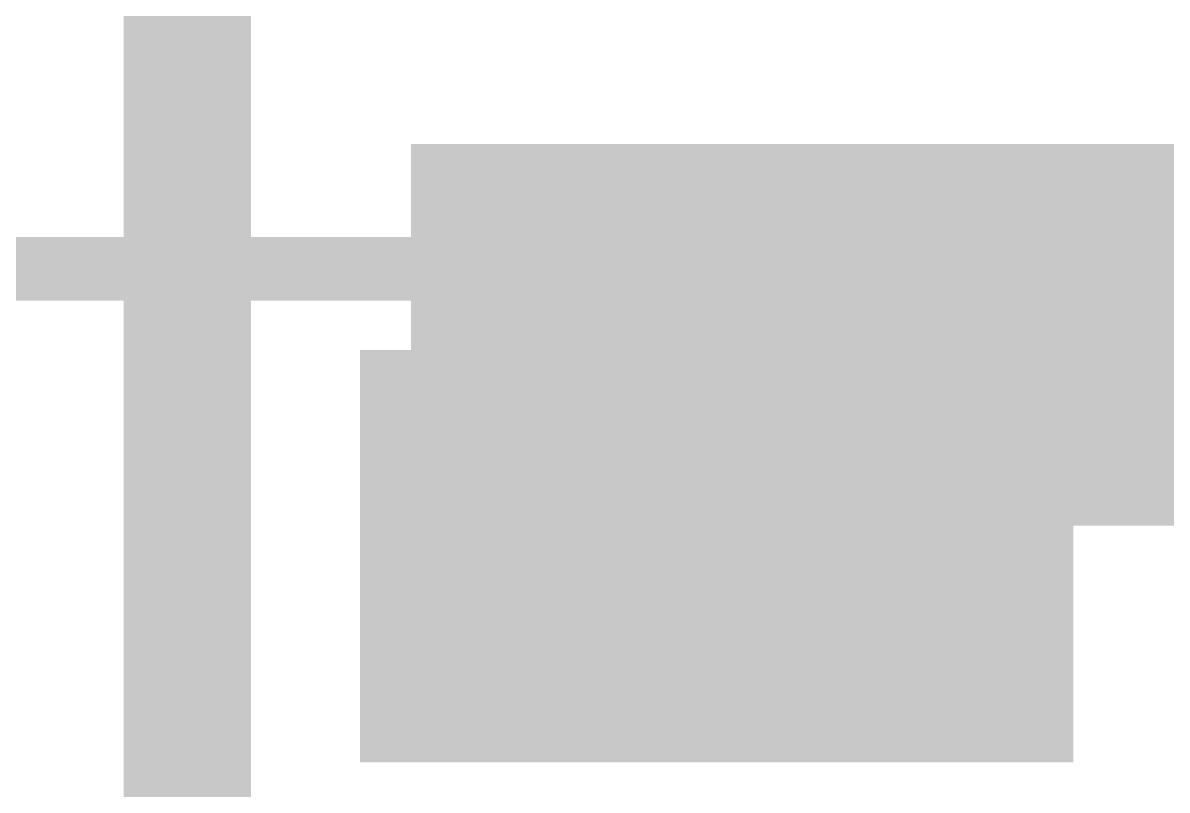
# Model space of a CAD drawing. Header units: inches. Extents: x 68 to 568, y 3 to 460.
# Drawn here: x 231.805 to 234.088, y 13.835 to 15.367 of the extents above; entities that cross this region are included whole.
import ezdxf

# ---------------------------------------------------------------- set-up
doc = ezdxf.new("R2010")
doc.units = ezdxf.units.IN
for name, color, linetype in [('Top Layer', 1, 'Continuous'), ('Top Overlay', 2, 'Continuous'), ('Top Paste', 8, 'Continuous'), ('Top Solder', 216, 'Continuous')]:
    doc.layers.add(name, color=color, linetype=linetype)

# ---------------------------------------------------------------- blocks, each defined once
blk = doc.blocks.new('SOT_23_6_96')
at = {"layer": 'Top Layer'}
blk.add_hatch(color=1, dxfattribs=at).paths.add_polyline_path([(0.7, 1.26), (1.92, 1.26), (1.92, 0.64), (0.7, 0.64)])
at = {"layer": 'Top Paste'}
blk.add_hatch(color=8, dxfattribs=at).paths.add_polyline_path([(0.7, 1.26), (1.92, 1.26), (1.92, 0.64), (0.7, 0.64)])
at = {"layer": 'Top Solder'}
blk.add_hatch(color=216, dxfattribs=at).paths.add_polyline_path([(0.5984, 1.3616), (2.0216, 1.3616), (2.0216, 0.5384), (0.5984, 0.5384)])
at = {"layer": 'Top Overlay'}
for points in [[(-0.889, 1.524, 0.127, 0.127, 0), (0.8636, 1.524, 0.127, 0.127, 0)], [(0.8636, 1.424, 0.127, 0.127, 0), (0.8636, 1.524, 0.127, 0.127, 0)]]:
    blk.add_lwpolyline(points, format="xyseb", dxfattribs=at)
for points in [[(0.8318, 1.524, 0.0635, 0.0635, 1), (0.8953, 1.524, 0.0635, 0.0635, 1)], [(0.8318, 1.524, 0.0635, 0.0635, 1), (0.8953, 1.524, 0.0635, 0.0635, 1)], [(0.8318, 1.424, 0.0635, 0.0635, 1), (0.8953, 1.424, 0.0635, 0.0635, 1)]]:
    blk.add_lwpolyline(points, format="xyseb", close=True, dxfattribs=at)

msp = doc.modelspace()

# ---------------------------------------------------------------- hatches: boundary and pattern name
at = {"layer": 'Top Layer'}
for points in [[(232.5792, 14.3626), (236.8003, 14.3626), (236.8003, 15.1246), (232.5792, 15.1246)], [(232.5792, 13.9918), (233.7992, 13.9918), (233.7992, 15.1246), (232.5792, 15.1246)]]:
    msp.add_hatch(color=1, dxfattribs=at).paths.add_polyline_path(points)

# ---------------------------------------------------------------- linework, layer by layer
for points in [[(232.1332, 12.581, 0.254, 0.254, 0), (232.1332, 15.6589, 0.254, 0.254, 0)], [(233.1892, 14.5582, 0.381, 0.381, 0), (233.3746, 14.7436, 0.381, 0.381, 0)]]:
    msp.add_lwpolyline(points, format="xyseb", dxfattribs=at)
for points in [[(233.2794, 14.7436, 0.1905, 0.1905, 1), (233.4699, 14.7436, 0.1905, 0.1905, 1)], [(233.094, 14.5582, 0.1905, 0.1905, 1), (233.2845, 14.5582, 0.1905, 0.1905, 1)]]:
    msp.add_lwpolyline(points, format="xyseb", close=True, dxfattribs=at)

# ---------------------------------------------------------------- block references
msp.add_blockref('SOT_23_6_96', (231.8792, 13.3518))

doc.saveas('drawing.dxf')
